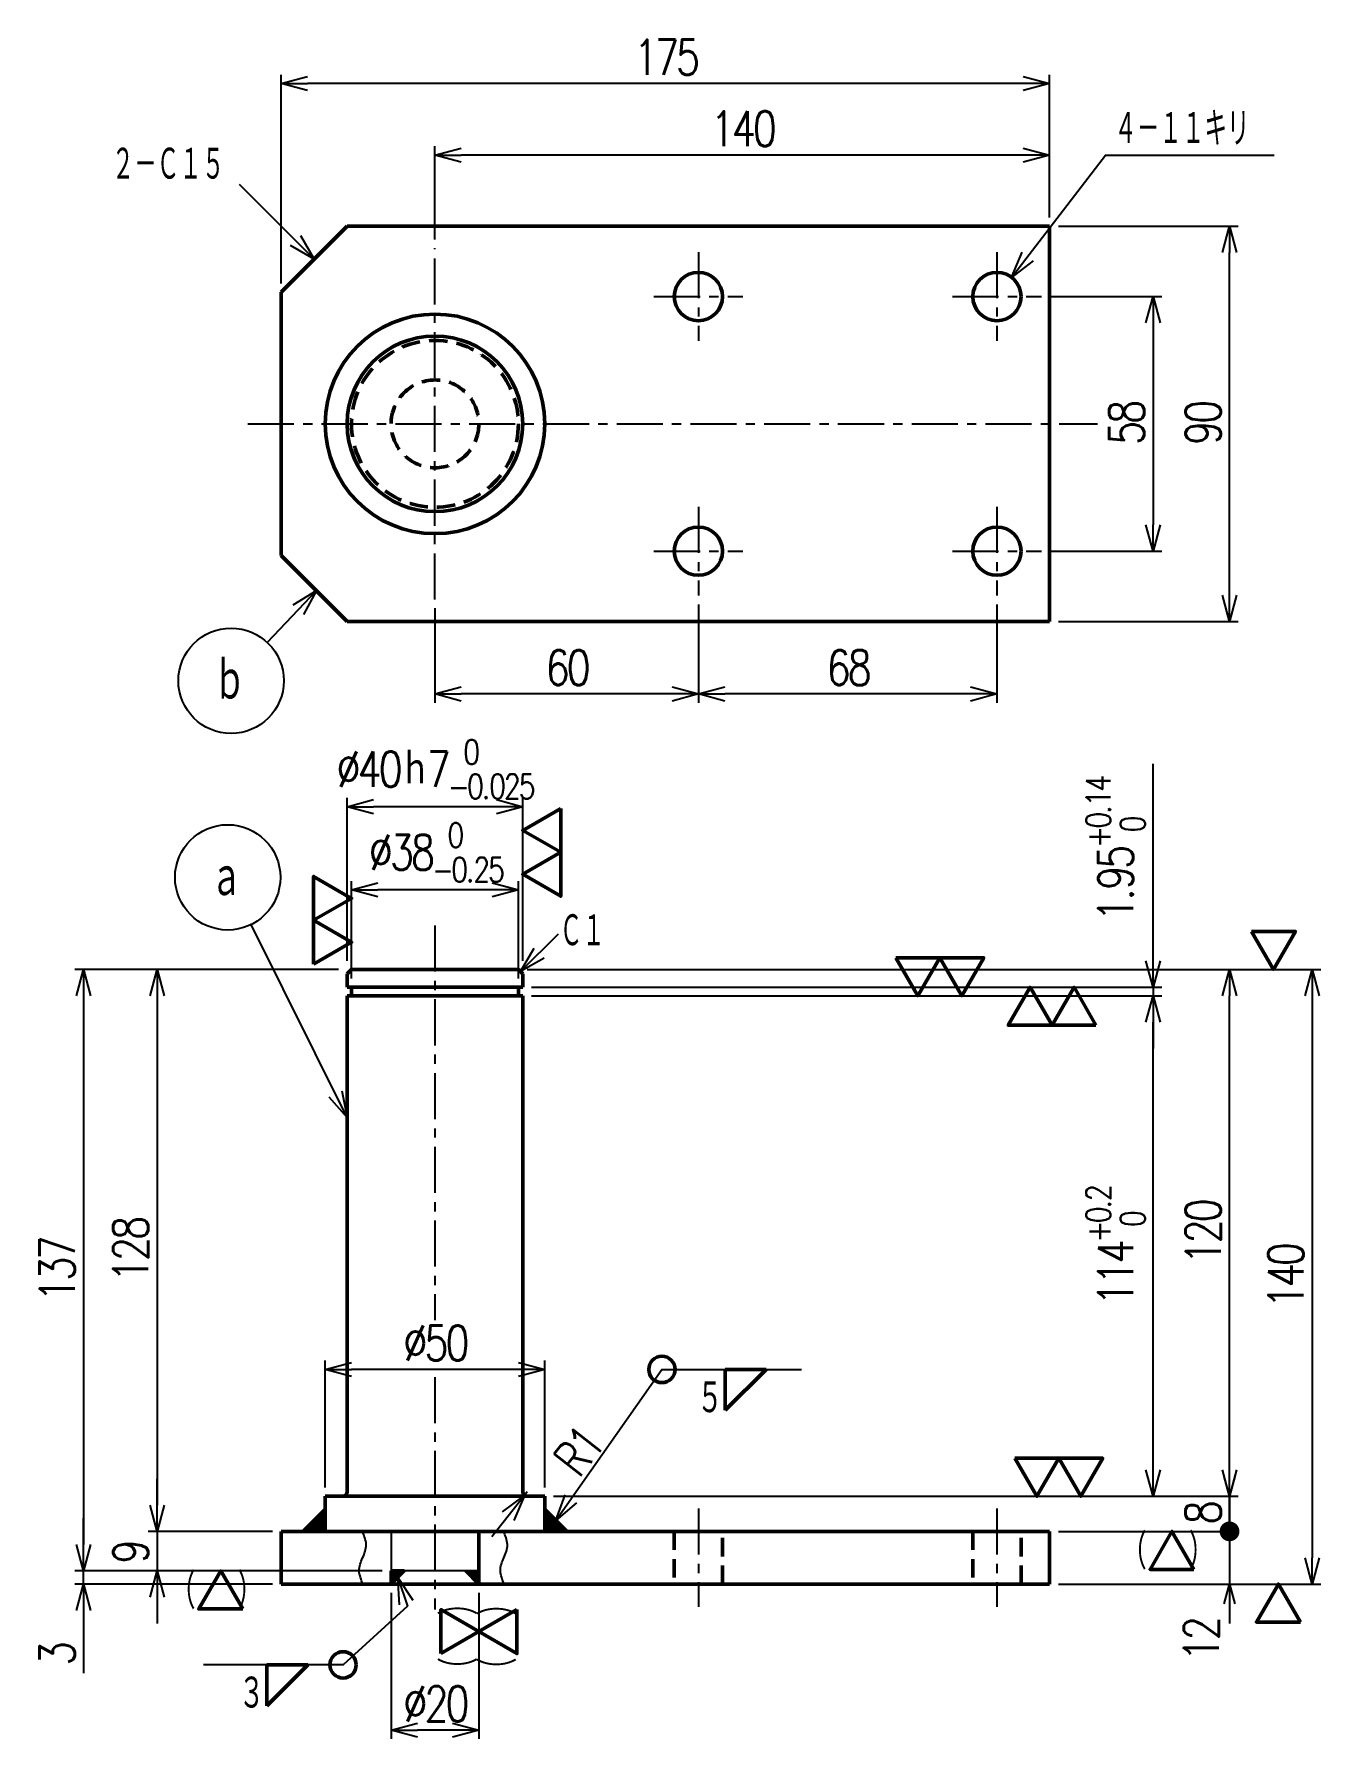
# Model space of a CAD drawing. Header units: millimetres. Extents: x -56 to 237, y -35 to 353.
import ezdxf

# ---------------------------------------------------------------- set-up
doc = ezdxf.new("R2010")
doc.units = ezdxf.units.MM
doc.header["$LTSCALE"] = 0.330709
doc.linetypes.add('CENTER', pattern=[50.8, 31.75, -6.35, 6.35, -6.35])
doc.linetypes.add('DASHED', pattern=[19.05, 12.7, -6.35])
doc.layers.add('NoLayerName_001', color=7, linetype='Continuous')
doc.styles.get("Standard").update_dxf_attribs({"font": 'txt', "bigfont": 'extfont2'})
doc.dimstyles.get("Standard").update_dxf_attribs({"dimtxt": 2.5, "dimasz": 2.5, "dimexe": 1.25, "dimexo": 0.625, "dimtad": 1, "dimdec": 3, "dimzin": 0, "dimdsep": 46, "dimtxsty": 'Standard', "dimcen": 2.5, "dimadec": 0, "dimazin": 0, "dimtfac": 0.75, "dimtdec": 3, "dimtmove": 0, "dimatfit": 3, "dimfxl": 1, "dimarcsym": 0})

# ---------------------------------------------------------------- blocks, each defined once
blk = doc.blocks.new('SX_FinishSymbol_2')
at = {"color": 0, "linetype": 'ByBlock', "lineweight": -2}
for points in [[(-1, 0.866), (-0.5, 0), (0, 0.866)], [(0, 0.866), (0.5, 0), (1, 0.866)]]:
    blk.add_lwpolyline(points, close=True, dxfattribs=at)
blk = doc.blocks.new('_OPEN30')
at = {"color": 0, "linetype": 'ByBlock', "lineweight": -2}
for p, q in [((-1, 0.267949), (0, 0)), ((0, 0), (-1, -0.267949)), ((0, 0), (-1, 0))]:
    blk.add_line(p, q, dxfattribs=at)
blk = doc.blocks.new('*D25')
at = {"layer": 'Defpoints', "color": 0}
for p in [(55, 140), (175, 0), (234.79, 0)]:
    blk.add_point(p, dxfattribs=at)
at = {"layer": 'NoLayerName_001', "color": 0, "linetype": 'Continuous', "lineweight": 25}
for p, q in [((57, 140), (236.79, 140)), ((234.79, 134), (234.79, 6)), ((177, 0), (236.79, 0))]:
    blk.add_line(p, q, dxfattribs=at)
at = {"layer": 'NoLayerName_001', "color": 0, "lineweight": 25, "xscale": 6, "yscale": 6, "zscale": 6}
for p, rotation in [((234.79, 140), 90), ((234.79, 0), 270)]:
    blk.add_blockref('_OPEN30', p, dxfattribs=dict(at, rotation=rotation))
at = {"layer": 'NoLayerName_001', "color": 2, "lineweight": 50, "insert": (228.79, 70), "char_height": 8, "attachment_point": 5, "rotation": 90}
blk.add_mtext('\\W0.8000;\\T0.8750;140', dxfattribs=at)
blk = doc.blocks.new('_DOT')
at = {"color": 0, "linetype": 'ByBlock', "lineweight": -2}
blk.add_line((-0.5, 0), (-1, 0), dxfattribs=at)
at = {"color": 0, "linetype": 'ByBlock', "lineweight": -2, "const_width": 0.5}
blk.add_lwpolyline([(-0.25, 0, 1), (0.25, 0, 1)], format="xyb", close=True, dxfattribs=at)
blk = doc.blocks.new('*D27')
at = {"layer": 'Defpoints', "color": 0}
for p in [(60, 20), (175, 12), (215.98, 12)]:
    blk.add_point(p, dxfattribs=at)
at = {"layer": 'NoLayerName_001', "color": 0, "linetype": 'Continuous', "lineweight": 25}
for p, q in [((215.98, 24.5), (215.98, 29)), ((62, 20), (217.98, 20)), ((215.98, 20), (215.98, 12)), ((177, 12), (217.98, 12)), ((215.98, 7.5), (215.98, 3))]:
    blk.add_line(p, q, dxfattribs=at)
at = {"layer": 'NoLayerName_001', "color": 0, "lineweight": 25, "xscale": 4.5, "yscale": 4.5, "zscale": 4.5}
for name, p, rotation in [('_OPEN30', (215.98, 20), 270), ('_DOT', (215.98, 12), 90)]:
    blk.add_blockref(name, p, dxfattribs=dict(at, rotation=rotation))
at = {"layer": 'NoLayerName_001', "color": 2, "lineweight": 50, "insert": (209.98, 16), "char_height": 8, "attachment_point": 5, "rotation": 90}
blk.add_mtext('\\W0.8000;\\T0.8750;8', dxfattribs=at)
blk = doc.blocks.new('*D28')
at = {"layer": 'Defpoints', "color": 0}
for p in [(175, 12), (175, 0), (215.98, 0)]:
    blk.add_point(p, dxfattribs=at)
at = {"layer": 'NoLayerName_001', "color": 0, "linetype": 'Continuous', "lineweight": 25}
for p, q in [((215.98, 16.5), (215.98, 21)), ((177, 12), (217.98, 12)), ((215.98, 12), (215.98, 0)), ((177, 0), (217.98, 0)), ((215.98, -4.5), (215.98, -9))]:
    blk.add_line(p, q, dxfattribs=at)
at = {"layer": 'NoLayerName_001', "color": 0, "lineweight": 25, "xscale": 4.5, "yscale": 4.5, "zscale": 4.5}
for name, p, rotation in [('_DOT', (215.98, 12), 270), ('_OPEN30', (215.98, 0), 90)]:
    blk.add_blockref(name, p, dxfattribs=dict(at, rotation=rotation))
at = {"layer": 'NoLayerName_001', "color": 2, "lineweight": 50, "insert": (209.54, -12.78), "char_height": 8, "attachment_point": 5, "rotation": 90}
blk.add_mtext('\\W0.8000;\\T0.8750;12', dxfattribs=at)
blk = doc.blocks.new('SX_FinishSymbol_1')
at = {"color": 0, "linetype": 'ByBlock', "lineweight": -2}
blk.add_lwpolyline([(-0.5, 0.866), (0, 0), (0.5, 0.866)], close=True, dxfattribs=at)
blk = doc.blocks.new('*D30')
at = {"layer": 'Defpoints', "color": 0}
for p in [(10, 48.89), (10, 20), (60, 20)]:
    blk.add_point(p, dxfattribs=at)
at = {"layer": 'NoLayerName_001', "color": 0, "linetype": 'Continuous', "lineweight": 25}
for p, q in [((10, 22), (10, 50.89)), ((60, 22), (60, 50.89)), ((54, 48.89), (16, 48.89))]:
    blk.add_line(p, q, dxfattribs=at)
at = {"layer": 'NoLayerName_001', "color": 0, "lineweight": 25, "xscale": 6, "yscale": 6, "zscale": 6}
for p, rotation in [((10, 48.89), 180), ((60, 48.89), 360)]:
    blk.add_blockref('_OPEN30', p, dxfattribs=dict(at, rotation=rotation))
at = {"layer": 'NoLayerName_001', "color": 2, "lineweight": 50, "insert": (35, 54.89), "char_height": 8, "attachment_point": 5}
blk.add_mtext('\\W0.8000;\\T0.8750;%%c50', dxfattribs=at)
blk = doc.blocks.new('*D31')
at = {"layer": 'Defpoints', "color": 0}
for p in [(16, 158.13), (16, 135.95), (54, 135.95)]:
    blk.add_point(p, dxfattribs=at)
at = {"layer": 'NoLayerName_001', "color": 0, "linetype": 'Continuous', "lineweight": 25}
for p, q in [((16, 137.95), (16, 160.13)), ((54, 137.95), (54, 160.13)), ((48, 158.13), (22, 158.13))]:
    blk.add_line(p, q, dxfattribs=at)
at = {"layer": 'NoLayerName_001', "color": 0, "lineweight": 25, "xscale": 6, "yscale": 6, "zscale": 6, "rotation": 180}
blk.add_blockref('_OPEN30', (16, 158.13), dxfattribs=at)
at = {"layer": 'NoLayerName_001', "color": 0, "lineweight": 25, "xscale": 6, "yscale": 6, "zscale": 6}
blk.add_blockref('_OPEN30', (54, 158.13), dxfattribs=at)
at = {"layer": 'NoLayerName_001', "color": 2, "lineweight": 50, "insert": (35.19, 166.66), "char_height": 8, "attachment_point": 5}
blk.add_mtext('\\A1;\\W0.8000;\\T0.8750;%%c38{\\H5.600000;\\S 0^ -0.25;}', dxfattribs=at)
blk = doc.blocks.new('*D32')
at = {"layer": 'Defpoints', "color": 0}
for p in [(15, 177.08), (15, 140), (55, 140)]:
    blk.add_point(p, dxfattribs=at)
at = {"layer": 'NoLayerName_001', "color": 0, "linetype": 'Continuous', "lineweight": 25}
for p, q in [((15, 142), (15, 179.08)), ((55, 142), (55, 179.08)), ((49, 177.08), (21, 177.08))]:
    blk.add_line(p, q, dxfattribs=at)
at = {"layer": 'NoLayerName_001', "color": 0, "lineweight": 25, "xscale": 6, "yscale": 6, "zscale": 6, "rotation": 180}
blk.add_blockref('_OPEN30', (15, 177.08), dxfattribs=at)
at = {"layer": 'NoLayerName_001', "color": 0, "lineweight": 25, "xscale": 6, "yscale": 6, "zscale": 6}
blk.add_blockref('_OPEN30', (55, 177.08), dxfattribs=at)
at = {"layer": 'NoLayerName_001', "color": 2, "lineweight": 50, "insert": (35, 185.62), "char_height": 8, "attachment_point": 5}
blk.add_mtext('\\A1;\\W0.8000;\\T0.8750;%%c40ｈ7{{\\H0.70x;\\A1;\\S 0^ -0.025;}}', dxfattribs=at)
blk = doc.blocks.new('*D33')
at = {"layer": 'Defpoints', "color": 0}
for p in [(25, 0), (45, 0), (25, -33.27)]:
    blk.add_point(p, dxfattribs=at)
at = {"layer": 'NoLayerName_001', "color": 0, "linetype": 'Continuous', "lineweight": 25}
for p, q in [((25, -2), (25, -35.27)), ((45, -2), (45, -35.27)), ((39, -33.27), (31, -33.27))]:
    blk.add_line(p, q, dxfattribs=at)
at = {"layer": 'NoLayerName_001', "color": 0, "lineweight": 25, "xscale": 6, "yscale": 6, "zscale": 6, "rotation": 180}
blk.add_blockref('_OPEN30', (25, -33.27), dxfattribs=at)
at = {"layer": 'NoLayerName_001', "color": 0, "lineweight": 25, "xscale": 6, "yscale": 6, "zscale": 6}
blk.add_blockref('_OPEN30', (45, -33.27), dxfattribs=at)
at = {"layer": 'NoLayerName_001', "color": 2, "lineweight": 50, "insert": (35, -27.27), "char_height": 8, "attachment_point": 5}
blk.add_mtext('\\W0.8000;\\T0.8750;%%c20', dxfattribs=at)
blk = doc.blocks.new('*D34')
at = {"layer": 'Defpoints', "color": 0}
for p in [(15, 140), (-45.06, 3), (25, 3)]:
    blk.add_point(p, dxfattribs=at)
at = {"layer": 'NoLayerName_001', "color": 0, "linetype": 'Continuous', "lineweight": 25}
for p, q in [((13, 140), (-47.06, 140)), ((-45.06, 134), (-45.06, 9)), ((23, 3), (-47.06, 3))]:
    blk.add_line(p, q, dxfattribs=at)
at = {"layer": 'NoLayerName_001', "color": 0, "lineweight": 25, "xscale": 6, "yscale": 6, "zscale": 6}
for p, rotation in [((-45.06, 140), 90.00000000000001), ((-45.06, 3), 270)]:
    blk.add_blockref('_OPEN30', p, dxfattribs=dict(at, rotation=rotation))
at = {"layer": 'NoLayerName_001', "color": 2, "lineweight": 50, "insert": (-51.06, 71.5), "char_height": 8, "attachment_point": 5, "rotation": 90}
blk.add_mtext('\\W0.8000;\\T0.8750;137', dxfattribs=at)
blk = doc.blocks.new('*D35')
at = {"layer": 'Defpoints', "color": 0}
for p in [(15, 140), (-28.3, 12), (0, 12)]:
    blk.add_point(p, dxfattribs=at)
at = {"layer": 'NoLayerName_001', "color": 0, "linetype": 'Continuous', "lineweight": 25}
for p, q in [((13, 140), (-30.3, 140)), ((-28.3, 134), (-28.3, 18)), ((-2, 12), (-30.3, 12))]:
    blk.add_line(p, q, dxfattribs=at)
at = {"layer": 'NoLayerName_001', "color": 0, "lineweight": 25, "xscale": 6, "yscale": 6, "zscale": 6}
for p, rotation in [((-28.3, 140), 90.00000000000001), ((-28.3, 12), 270)]:
    blk.add_blockref('_OPEN30', p, dxfattribs=dict(at, rotation=rotation))
at = {"layer": 'NoLayerName_001', "color": 2, "lineweight": 50, "insert": (-34.3, 76), "char_height": 8, "attachment_point": 5, "rotation": 90}
blk.add_mtext('\\W0.8000;\\T0.8750;128', dxfattribs=at)
blk = doc.blocks.new('DIM_0006')
at = {"color": 3, "linetype": 'Continuous', "lineweight": 25}
blk.add_line((0, 0), (8.63, 8.63), dxfattribs=at)
blk.add_lwpolyline([(5.38, 3.11), (0, 0), (3.11, 5.38)], dxfattribs=at)
at = {"color": 2, "linetype": 'Continuous', "lineweight": 50, "width": 0.583333}
blk.add_text('Ｃ１', height=8, dxfattribs=at).set_placement((8.93, 5.26))
blk = doc.blocks.new('*D38')
at = {"layer": 'Defpoints', "color": 0}
for p in [(55.38, 20.21), (56, 21)]:
    blk.add_point(p, dxfattribs=at)
at = {"layer": 'NoLayerName_001', "color": 0, "linetype": 'Continuous', "lineweight": 25}
for p, q in [((56, 21), (55.38, 20.21)), ((51.68, 15.49), (47.98, 10.77))]:
    blk.add_line(p, q, dxfattribs=at)
at = {"layer": 'NoLayerName_001', "color": 0, "lineweight": 25, "xscale": 6, "yscale": 6, "zscale": 6, "rotation": 51.91609012017481}
blk.add_blockref('_OPEN30', (55.38, 20.21), dxfattribs=at)
at = {"layer": 'NoLayerName_001', "color": 2, "lineweight": 50, "insert": (67.68, 30.19), "char_height": 8, "attachment_point": 5, "rotation": 51.9161}
blk.add_mtext('\\W0.8000;\\T0.8750;R1', dxfattribs=at)
blk = doc.blocks.new('_NONE')
blk = doc.blocks.new('*D39')
at = {"layer": 'Defpoints', "color": 0}
for p in [(0, 12), (-28.3, 3), (25, 3)]:
    blk.add_point(p, dxfattribs=at)
at = {"layer": 'NoLayerName_001', "color": 0, "linetype": 'Continuous', "lineweight": 25}
for p, q in [((-28.3, 18), (-28.3, 24)), ((-2, 12), (-30.3, 12)), ((-28.3, 12), (-28.3, 3)), ((23, 3), (-30.3, 3)), ((-28.3, -3), (-28.3, -9))]:
    blk.add_line(p, q, dxfattribs=at)
at = {"layer": 'NoLayerName_001', "color": 0, "lineweight": 25, "xscale": 6, "yscale": 6, "zscale": 6}
for p, rotation in [((-28.3, 12), 270), ((-28.3, 3), 90)]:
    blk.add_blockref('_OPEN30', p, dxfattribs=dict(at, rotation=rotation))
at = {"layer": 'NoLayerName_001', "color": 2, "lineweight": 50, "insert": (-34.3, 7.07), "char_height": 8, "attachment_point": 5, "rotation": 90}
blk.add_mtext('\\W0.8000;\\T0.8750;9', dxfattribs=at)
blk = doc.blocks.new('*D40')
at = {"layer": 'Defpoints', "color": 0}
for p in [(-45.06, 3), (0, 0), (25, 3)]:
    blk.add_point(p, dxfattribs=at)
at = {"layer": 'NoLayerName_001', "color": 0, "linetype": 'Continuous', "lineweight": 25}
for p, q in [((-45.06, 9), (-45.06, 15)), ((23, 3), (-47.06, 3)), ((-2, 0), (-47.06, 0)), ((-45.06, 0), (-45.06, 3)), ((-45.06, 0), (-45.06, -20.27)), ((-45.06, -6), (-45.06, -12))]:
    blk.add_line(p, q, dxfattribs=at)
at = {"layer": 'NoLayerName_001', "color": 0, "lineweight": 25, "xscale": 6, "yscale": 6, "zscale": 6}
for p, rotation in [((-45.06, 3), 270), ((-45.06, 0), 90)]:
    blk.add_blockref('_OPEN30', p, dxfattribs=dict(at, rotation=rotation))
at = {"layer": 'NoLayerName_001', "color": 2, "lineweight": 50, "insert": (-51.06, -16.13), "char_height": 8, "attachment_point": 5, "rotation": 90}
blk.add_mtext('\\W0.8000;\\T0.8750;3', dxfattribs=at)
blk = doc.blocks.new('*D41')
at = {"layer": 'Defpoints', "color": 0}
for p in [(55, 134), (198.55, 134), (60, 20)]:
    blk.add_point(p, dxfattribs=at)
at = {"layer": 'NoLayerName_001', "color": 0, "linetype": 'Continuous', "lineweight": 25}
for p, q in [((57, 134), (200.55, 134)), ((198.55, 26), (198.55, 128)), ((62, 20), (200.55, 20))]:
    blk.add_line(p, q, dxfattribs=at)
at = {"layer": 'NoLayerName_001', "color": 0, "lineweight": 25, "xscale": 6, "yscale": 6, "zscale": 6}
for p, rotation in [((198.55, 134), 90), ((198.55, 20), 270)]:
    blk.add_blockref('_OPEN30', p, dxfattribs=dict(at, rotation=rotation))
at = {"layer": 'NoLayerName_001', "color": 2, "lineweight": 50, "insert": (190.02, 77), "char_height": 8, "attachment_point": 5, "rotation": 90}
blk.add_mtext('\\A1;\\W0.8000;\\T0.8750;114{\\H5.600000;\\S+0.2^  0;}', dxfattribs=at)
blk = doc.blocks.new('*D42')
at = {"layer": 'Defpoints', "color": 0}
for p in [(54, 140), (215.98, 140), (60, 20)]:
    blk.add_point(p, dxfattribs=at)
at = {"layer": 'NoLayerName_001', "color": 0, "linetype": 'Continuous', "lineweight": 25}
for p, q in [((56, 140), (217.98, 140)), ((215.98, 26), (215.98, 134)), ((62, 20), (217.98, 20))]:
    blk.add_line(p, q, dxfattribs=at)
at = {"layer": 'NoLayerName_001', "color": 0, "lineweight": 25, "xscale": 6, "yscale": 6, "zscale": 6}
for p, rotation in [((215.98, 140), 90), ((215.98, 20), 270)]:
    blk.add_blockref('_OPEN30', p, dxfattribs=dict(at, rotation=rotation))
at = {"layer": 'NoLayerName_001', "color": 2, "lineweight": 50, "insert": (209.98, 80), "char_height": 8, "attachment_point": 5, "rotation": 90}
blk.add_mtext('\\W0.8000;\\T0.8750;120', dxfattribs=at)
blk = doc.blocks.new('*D43')
at = {"layer": 'Defpoints', "color": 0}
for p in [(55, 135.95), (55, 134), (198.55, 134)]:
    blk.add_point(p, dxfattribs=at)
at = {"layer": 'NoLayerName_001', "color": 0, "linetype": 'Continuous', "lineweight": 25}
for p, q in [((198.55, 135.95), (198.55, 186.81)), ((198.55, 141.95), (198.55, 147.95)), ((57, 135.95), (200.55, 135.95)), ((198.55, 135.95), (198.55, 134)), ((57, 134), (200.55, 134)), ((198.55, 128), (198.55, 122))]:
    blk.add_line(p, q, dxfattribs=at)
at = {"layer": 'NoLayerName_001', "color": 0, "lineweight": 25, "xscale": 6, "yscale": 6, "zscale": 6}
for p, rotation in [((198.55, 135.95), 270), ((198.55, 134), 90)]:
    blk.add_blockref('_OPEN30', p, dxfattribs=dict(at, rotation=rotation))
at = {"layer": 'NoLayerName_001', "color": 2, "lineweight": 50, "insert": (190.02, 167.38), "char_height": 8, "attachment_point": 5, "rotation": 90}
blk.add_mtext('\\A1;\\W0.8000;\\T0.8750;1.95{\\H5.600000;\\S+0.14^  0;}', dxfattribs=at)
blk = doc.blocks.new('JZB_0006')
at = {"layer": 'NoLayerName_001', "color": 7, "linetype": 'Continuous', "lineweight": 50}
for p, q in [((5, 139), (6, 140)), ((44, 140), (6, 140)), ((45, 139), (44, 140)), ((5, 139), (5, 135.95)), ((45, 135.95), (5, 135.95)), ((6, 135.95), (6, 134)), ((44, 134), (44, 135.95)), ((45, 139), (45, 135.95)), ((45, 134), (5, 134)), ((5, 134), (5, 21)), ((45, 21), (45, 134)), ((50, 20), (0, 20)), ((0, 20), (0, 12)), ((50, 12), (50, 20)), ((35, 0), (35, 12))]:
    blk.add_line(p, q, dxfattribs=at)
at = {"layer": 'NoLayerName_001', "color": 7, "linetype": 'Continuous', "lineweight": 25}
for p, q in [((15, 12), (15, 0)), ((35, 3), (15, 3))]:
    blk.add_line(p, q, dxfattribs=at)
at = {"layer": 'NoLayerName_001', "color": 7, "linetype": 'Continuous', "lineweight": 50}
for centre, start, end in [((4, 21), 270, 0), ((46, 21), 180, 270)]:
    blk.add_arc(centre, 1, start, end, dxfattribs=at)
blk = doc.blocks.new('JZB_0007')
at = {"layer": 'NoLayerName_001', "color": 7, "linetype": 'Continuous', "lineweight": 50}
for p, q in [((0, 0), (0, 12)), ((0, 12), (175, 12)), ((175, 0), (175, 12)), ((0, 0), (175, 0))]:
    blk.add_line(p, q, dxfattribs=at)
at = {"layer": 'NoLayerName_001', "color": 3, "linetype": 'Continuous', "lineweight": 25, "start_tangent": (-0.258819, 0.965926), "end_tangent": (-0.258819, 0.965926)}
blk.add_spline([(18.53, 0), (17.73, 3), (18.53, 6), (19.34, 9), (18.53, 12)], degree=3, dxfattribs=at)
blk = doc.blocks.new('JZB_0008')
at = {"layer": 'NoLayerName_001', "color": 4, "linetype": 'CENTER', "lineweight": 25}
blk.add_line((5.5, 22.4), (5.5, 0), dxfattribs=at)
at = {"layer": 'NoLayerName_001', "color": 3, "linetype": 'DASHED', "lineweight": 50}
for p, q in [((0, 17.2), (0, 5.2)), ((11, 5.2), (11, 17.2))]:
    blk.add_line(p, q, dxfattribs=at)
blk = doc.blocks.new('JZB_0009')
at = {"layer": 'NoLayerName_001', "color": 4, "linetype": 'CENTER', "lineweight": 25}
blk.add_line((5.5, 22.4), (5.5, 0), dxfattribs=at)
at = {"layer": 'NoLayerName_001', "color": 3, "linetype": 'DASHED', "lineweight": 50}
for p, q in [((0, 17.2), (0, 5.2)), ((11, 5.2), (11, 17.2))]:
    blk.add_line(p, q, dxfattribs=at)
blk = doc.blocks.new('DIM_0002')
at = {"color": 2, "linetype": 'Continuous', "lineweight": 50}
for p, q in [((14.4, 10.5), (14.4, 1.2)), ((23.77, 10.5), (14.4, 10.5)), ((14.4, 1.2), (23.77, 10.5))]:
    blk.add_line(p, q, dxfattribs=at)
at = {"color": 3, "linetype": 'Continuous', "lineweight": 25}
for points in [[(44.2, 30.4), (46.45, 23.87), (31.77, 10.5), (0, 10.5)], [(44.63, 24.2), (44.2, 30.4), (47.67, 25.25)]]:
    blk.add_lwpolyline(points, dxfattribs=at)
at = {"color": 2, "linetype": 'Continuous', "lineweight": 50}
blk.add_circle((31.77, 10.5), 3, dxfattribs=at)
at = {"color": 2, "linetype": 'Continuous', "lineweight": 50, "width": 0.666667}
blk.add_text('３', height=8, dxfattribs=at).set_placement((8, 0))
blk = doc.blocks.new('DIM_0003')
at = {"color": 2, "linetype": 'Continuous', "lineweight": 50}
for p, q in [((38.59, 34.39), (38.59, 25.09)), ((47.96, 34.39), (38.59, 34.39)), ((38.59, 25.09), (47.96, 34.39))]:
    blk.add_line(p, q, dxfattribs=at)
at = {"color": 3, "linetype": 'Continuous', "lineweight": 25}
for points in [[(0, 0), (24.19, 34.39), (55.96, 34.39)], [(4.77, 3.98), (0, 0), (2.14, 5.83)]]:
    blk.add_lwpolyline(points, dxfattribs=at)
at = {"color": 2, "linetype": 'Continuous', "lineweight": 50}
blk.add_circle((24.19, 34.39), 3, dxfattribs=at)
at = {"color": 2, "linetype": 'Continuous', "lineweight": 50, "width": 0.666667}
blk.add_text('５', height=8, dxfattribs=at).set_placement((32.19, 23.89))
blk = doc.blocks.new('DIM_0004')
at = {"color": 3, "linetype": 'Continuous', "lineweight": 25}
for points in [[(39.21, 0), (17.34, 43.99)], [(37.98, 6.09), (39.21, 0), (35.1, 4.66)]]:
    blk.add_lwpolyline(points, dxfattribs=at)
blk.add_circle((12, 54.73), 12, dxfattribs=at)
at = {"color": 2, "linetype": 'Continuous', "lineweight": 50, "width": 0.666667}
blk.add_text('ａ', height=10, dxfattribs=at).set_placement((8, 49.73))
blk = doc.blocks.new('*D44')
at = {"layer": 'Defpoints', "color": 0}
for p in [(173.12, 293.28), (173.12, 235.28), (198.55, 235.28)]:
    blk.add_point(p, dxfattribs=at)
at = {"layer": 'NoLayerName_001', "color": 0, "linetype": 'Continuous', "lineweight": 25}
for p, q in [((175.12, 293.28), (200.55, 293.28)), ((198.55, 287.28), (198.55, 241.28)), ((175.12, 235.28), (200.55, 235.28))]:
    blk.add_line(p, q, dxfattribs=at)
at = {"layer": 'NoLayerName_001', "color": 0, "lineweight": 25, "xscale": 6, "yscale": 6, "zscale": 6}
for p, rotation in [((198.55, 293.28), 90), ((198.55, 235.28), 270)]:
    blk.add_blockref('_OPEN30', p, dxfattribs=dict(at, rotation=rotation))
at = {"layer": 'NoLayerName_001', "color": 2, "lineweight": 50, "insert": (192.55, 264.28), "char_height": 8, "attachment_point": 5, "rotation": 90}
blk.add_mtext('\\W0.8000;\\T0.8750;58', dxfattribs=at)
blk = doc.blocks.new('*D45')
at = {"layer": 'Defpoints', "color": 0}
for p in [(175, 309.28), (215.98, 309.28), (175, 219.28)]:
    blk.add_point(p, dxfattribs=at)
at = {"layer": 'NoLayerName_001', "color": 0, "linetype": 'Continuous', "lineweight": 25}
for p, q in [((177, 309.28), (217.98, 309.28)), ((215.98, 225.28), (215.98, 303.28)), ((177, 219.28), (217.98, 219.28))]:
    blk.add_line(p, q, dxfattribs=at)
at = {"layer": 'NoLayerName_001', "color": 0, "lineweight": 25, "xscale": 6, "yscale": 6, "zscale": 6}
for p, rotation in [((215.98, 309.28), 90), ((215.98, 219.28), 270)]:
    blk.add_blockref('_OPEN30', p, dxfattribs=dict(at, rotation=rotation))
at = {"layer": 'NoLayerName_001', "color": 2, "lineweight": 50, "insert": (209.98, 264.28), "char_height": 8, "attachment_point": 5, "rotation": 90}
blk.add_mtext('\\W0.8000;\\T0.8750;90', dxfattribs=at)
blk = doc.blocks.new('*D46')
at = {"layer": 'Defpoints', "color": 0}
for p in [(0, 341.81), (175, 309.28), (0, 294.28)]:
    blk.add_point(p, dxfattribs=at)
at = {"layer": 'NoLayerName_001', "color": 0, "linetype": 'Continuous', "lineweight": 25}
for p, q in [((0, 296.28), (0, 343.81)), ((169, 341.81), (6, 341.81)), ((175, 311.28), (175, 343.81))]:
    blk.add_line(p, q, dxfattribs=at)
at = {"layer": 'NoLayerName_001', "color": 0, "lineweight": 25, "xscale": 6, "yscale": 6, "zscale": 6, "rotation": 180}
blk.add_blockref('_OPEN30', (0, 341.81), dxfattribs=at)
at = {"layer": 'NoLayerName_001', "color": 0, "lineweight": 25, "xscale": 6, "yscale": 6, "zscale": 6}
blk.add_blockref('_OPEN30', (175, 341.81), dxfattribs=at)
at = {"layer": 'NoLayerName_001', "color": 2, "lineweight": 50, "insert": (87.5, 347.81), "char_height": 8, "attachment_point": 5}
blk.add_mtext('\\W0.8000;\\T0.8750;175', dxfattribs=at)
blk = doc.blocks.new('*D47')
at = {"layer": 'Defpoints', "color": 0}
for p in [(35, 325.5), (175, 309.28), (35, 304.28)]:
    blk.add_point(p, dxfattribs=at)
at = {"layer": 'NoLayerName_001', "color": 0, "linetype": 'Continuous', "lineweight": 25}
for p, q in [((35, 306.28), (35, 327.5)), ((175, 311.28), (175, 327.5)), ((169, 325.5), (41, 325.5))]:
    blk.add_line(p, q, dxfattribs=at)
at = {"layer": 'NoLayerName_001', "color": 0, "lineweight": 25, "xscale": 6, "yscale": 6, "zscale": 6, "rotation": 180}
blk.add_blockref('_OPEN30', (35, 325.5), dxfattribs=at)
at = {"layer": 'NoLayerName_001', "color": 0, "lineweight": 25, "xscale": 6, "yscale": 6, "zscale": 6}
blk.add_blockref('_OPEN30', (175, 325.5), dxfattribs=at)
at = {"layer": 'NoLayerName_001', "color": 2, "lineweight": 50, "insert": (105, 331.5), "char_height": 8, "attachment_point": 5}
blk.add_mtext('\\W0.8000;\\T0.8750;140', dxfattribs=at)
blk = doc.blocks.new('*D48')
at = {"layer": 'Defpoints', "color": 0}
for p in [(35, 224.28), (95, 225.16), (35, 202.75)]:
    blk.add_point(p, dxfattribs=at)
at = {"layer": 'NoLayerName_001', "color": 0, "linetype": 'Continuous', "lineweight": 25}
for p, q in [((35, 222.28), (35, 200.75)), ((95, 223.16), (95, 200.75)), ((89, 202.75), (41, 202.75))]:
    blk.add_line(p, q, dxfattribs=at)
at = {"layer": 'NoLayerName_001', "color": 0, "lineweight": 25, "xscale": 6, "yscale": 6, "zscale": 6, "rotation": 180}
blk.add_blockref('_OPEN30', (35, 202.75), dxfattribs=at)
at = {"layer": 'NoLayerName_001', "color": 0, "lineweight": 25, "xscale": 6, "yscale": 6, "zscale": 6}
blk.add_blockref('_OPEN30', (95, 202.75), dxfattribs=at)
at = {"layer": 'NoLayerName_001', "color": 2, "lineweight": 50, "insert": (65, 208.75), "char_height": 8, "attachment_point": 5}
blk.add_mtext('\\W0.8000;\\T0.8750;60', dxfattribs=at)
blk = doc.blocks.new('*D49')
at = {"layer": 'Defpoints', "color": 0}
for p in [(95, 225.16), (163, 225.16), (95, 202.75)]:
    blk.add_point(p, dxfattribs=at)
at = {"layer": 'NoLayerName_001', "color": 0, "linetype": 'Continuous', "lineweight": 25}
for p, q in [((95, 223.16), (95, 200.75)), ((163, 223.16), (163, 200.75)), ((157, 202.75), (101, 202.75))]:
    blk.add_line(p, q, dxfattribs=at)
at = {"layer": 'NoLayerName_001', "color": 0, "lineweight": 25, "xscale": 6, "yscale": 6, "zscale": 6, "rotation": 180}
blk.add_blockref('_OPEN30', (95, 202.75), dxfattribs=at)
at = {"layer": 'NoLayerName_001', "color": 0, "lineweight": 25, "xscale": 6, "yscale": 6, "zscale": 6}
blk.add_blockref('_OPEN30', (163, 202.75), dxfattribs=at)
at = {"layer": 'NoLayerName_001', "color": 2, "lineweight": 50, "insert": (129, 208.75), "char_height": 8, "attachment_point": 5}
blk.add_mtext('\\W0.8000;\\T0.8750;68', dxfattribs=at)
blk = doc.blocks.new('DIM_0007')
at = {"color": 3, "linetype": 'Continuous', "lineweight": 25}
for points in [[(0, 0), (21.39, 27.86), (59.79, 27.86)], [(4.93, 3.78), (0, 0), (2.38, 5.74)]]:
    blk.add_lwpolyline(points, dxfattribs=at)
at = {"color": 2, "linetype": 'Continuous', "lineweight": 50, "width": 0.583333}
blk.add_text('４－１１キリ', height=8, dxfattribs=at).set_placement((23.39, 29.86))
blk = doc.blocks.new('DIM_0008')
at = {"color": 3, "linetype": 'Continuous', "lineweight": 25}
blk.add_line((46.12, 0), (29.07, 17.06), dxfattribs=at)
blk.add_lwpolyline([(43.02, 5.38), (46.12, 0), (40.74, 3.11)], dxfattribs=at)
at = {"color": 2, "linetype": 'Continuous', "lineweight": 50, "width": 0.583333}
blk.add_text('２－Ｃ１５', height=8, dxfattribs=at).set_placement((0, 17.59))
blk = doc.blocks.new('JZB_0010')
at = {"layer": 'NoLayerName_001', "color": 7, "linetype": 'Continuous', "lineweight": 50}
for radius in [25, 20]:
    blk.add_circle((25, 25), radius, dxfattribs=at)
at = {"layer": 'NoLayerName_001', "color": 3, "linetype": 'DASHED', "lineweight": 50}
blk.add_circle((25, 25), 19, dxfattribs=at)
blk = doc.blocks.new('JZB_0011')
at = {"layer": 'NoLayerName_001', "color": 7, "linetype": 'Continuous', "lineweight": 50}
for p, q in [((15, 90), (0, 75)), ((15, 90), (175, 90)), ((175, 90), (175, 0)), ((0, 15), (0, 75)), ((0, 15), (15, 0)), ((175, 0), (15, 0))]:
    blk.add_line(p, q, dxfattribs=at)
at = {"layer": 'NoLayerName_001', "color": 3, "linetype": 'DASHED', "lineweight": 50}
blk.add_circle((35, 45), 10, dxfattribs=at)
blk = doc.blocks.new('JZB_0012')
at = {"layer": 'NoLayerName_001', "color": 4, "linetype": 'CENTER', "lineweight": 25}
for p, q in [((10.125, 20.25), (10.125, 0)), ((0, 10.125), (20.25, 10.125))]:
    blk.add_line(p, q, dxfattribs=at)
at = {"layer": 'NoLayerName_001', "color": 7, "linetype": 'Continuous', "lineweight": 50}
blk.add_circle((10.125, 10.125), 5.5, dxfattribs=at)
blk = doc.blocks.new('JZB_0013')
at = {"layer": 'NoLayerName_001', "color": 4, "linetype": 'CENTER', "lineweight": 25}
for p, q in [((10.125, 20.25), (10.125, 0)), ((0, 10.125), (20.25, 10.125))]:
    blk.add_line(p, q, dxfattribs=at)
at = {"layer": 'NoLayerName_001', "color": 7, "linetype": 'Continuous', "lineweight": 50}
blk.add_circle((10.125, 10.125), 5.5, dxfattribs=at)
blk = doc.blocks.new('JZB_0014')
at = {"layer": 'NoLayerName_001', "color": 4, "linetype": 'CENTER', "lineweight": 25}
for p, q in [((10.125, 20.25), (10.125, 0)), ((0, 10.125), (20.25, 10.125))]:
    blk.add_line(p, q, dxfattribs=at)
at = {"layer": 'NoLayerName_001', "color": 7, "linetype": 'Continuous', "lineweight": 50}
blk.add_circle((10.125, 10.125), 5.5, dxfattribs=at)
blk = doc.blocks.new('JZB_0015')
at = {"layer": 'NoLayerName_001', "color": 4, "linetype": 'CENTER', "lineweight": 25}
for p, q in [((10.125, 20.25), (10.125, 0)), ((0, 10.125), (20.25, 10.125))]:
    blk.add_line(p, q, dxfattribs=at)
at = {"layer": 'NoLayerName_001', "color": 7, "linetype": 'Continuous', "lineweight": 50}
blk.add_circle((10.125, 10.125), 5.5, dxfattribs=at)
blk = doc.blocks.new('DIM_0005')
at = {"color": 3, "linetype": 'Continuous', "lineweight": 25}
for points in [[(31.43, 32.53), (20.25, 20.72)], [(26.14, 29.28), (31.43, 32.53), (28.47, 27.07)]]:
    blk.add_lwpolyline(points, dxfattribs=at)
blk.add_circle((12, 12), 12, dxfattribs=at)
at = {"color": 2, "linetype": 'Continuous', "lineweight": 50, "width": 0.666667}
blk.add_text('ｂ', height=10, dxfattribs=at).set_placement((8, 7))

msp = doc.modelspace()

# ---------------------------------------------------------------- hatches: boundary and pattern name
at = {"layer": 'NoLayerName_001', "linetype": 'Continuous', "lineweight": 25}
h = msp.add_hatch(dxfattribs=at)
h.set_pattern_fill('ANSI31', color=3, scale=0.63, angle=90)
h.paths.add_polyline_path([(10, 17), (5, 12), (10, 12)])
h = msp.add_hatch(dxfattribs=at)
h.set_pattern_fill('ANSI31', color=6, scale=0.063, angle=90)
h.paths.add_polyline_path([(10, 17), (5, 12), (10, 12)])
h = msp.add_hatch(dxfattribs=at)
h.set_pattern_fill('ANSI31', color=3, scale=0.63)
h.paths.add_polyline_path([(60, 17), (65, 12), (60, 12)])
h = msp.add_hatch(dxfattribs=at)
h.set_pattern_fill('ANSI31', color=6, scale=0.063)
h.paths.add_polyline_path([(60, 17), (65, 12), (60, 12)])
h = msp.add_hatch(dxfattribs=at)
h.set_pattern_fill('ANSI31', color=6, scale=0.063)
h.paths.add_polyline_path([(28, 3), (25, 0), (25, 3)])
h = msp.add_hatch(dxfattribs=at)
h.set_pattern_fill('ANSI31', color=6, scale=0.063, angle=90)
h.paths.add_polyline_path([(42, 3), (45, 0), (45, 3)])

# ---------------------------------------------------------------- linework, layer by layer
at = {"layer": 'NoLayerName_001', "color": 4, "linetype": 'CENTER', "lineweight": 25}
for p, q in [((35, 224.2818), (35, 304.2818)), ((-7.6132, 264.2818), (185.8678, 264.2818)), ((35, 150), (35, 60.0776)), ((35, 47.1352), (35, -5.8092))]:
    msp.add_line(p, q, dxfattribs=at)
at = {"layer": 'NoLayerName_001', "color": 6, "linetype": 'Continuous', "lineweight": 50}
for p, q in [((5, 12), (10, 17)), ((65, 12), (60, 17)), ((28, 3), (25, 0)), ((42, 3), (45, 0))]:
    msp.add_line(p, q, dxfattribs=at)
at = {"layer": 'NoLayerName_001', "color": 7, "linetype": 'Continuous', "lineweight": 50}
for p, q in [((60, 12), (60, 17)), ((60, 12), (65, 12)), ((25, 3), (25, 0)), ((25, 3), (28, 3))]:
    msp.add_line(p, q, dxfattribs=at)
at = {"layer": 'NoLayerName_001', "color": 3, "linetype": 'Continuous', "lineweight": 25, "start_tangent": (-0.25881905, 0.96592583), "end_tangent": (-0.25881905, 0.96592583)}
msp.add_spline([(50.704, 0), (49.9002, 3), (50.704, 6), (51.5079, 9), (50.704, 12)], degree=3, dxfattribs=at)

# ---------------------------------------------------------------- block references
at = {"layer": 'NoLayerName_001', "color": 3, "linetype": 'Continuous', "lineweight": 25}
for name, p in [('DIM_0007', (166.3495, 297.6442)), ('DIM_0008', (-38.6243, 301.7818)), ('DIM_0005', (-23.4419, 193.76)), ('DIM_0004', (-24.2069, 106.2505)), ('DIM_0006', (54.5, 139.5)), ('DIM_0003', (62.5, 14.5)), ('DIM_0002', (-17.6969, -28.9))]:
    msp.add_blockref(name, p, dxfattribs=at)
at = {"layer": 'NoLayerName_001'}
for name, p in [('JZB_0011', (0, 219.2818)), ('JZB_0015', (84.875, 283.1568)), ('JZB_0014', (152.875, 283.1568)), ('JZB_0010', (10, 239.2818)), ('JZB_0012', (84.875, 225.1568)), ('JZB_0013', (152.875, 225.1568)), ('JZB_0006', (10, 0)), ('JZB_0008', (89.5, -5.2)), ('JZB_0009', (157.5, -5.2)), ('JZB_0007', (0, 0))]:
    msp.add_blockref(name, p, dxfattribs=at)
at = {"layer": 'NoLayerName_001', "color": 1, "lineweight": 50}
for name, p, xscale, yscale, zscale, rotation in [('SX_FinishSymbol_2', (55, 166.6897), 9.999999999999996, 9.999999999999996, 9.999999999999996, 269.9999999999999), ('SX_FinishSymbol_2', (16, 151.1923), 10, 10, 10, 89.99999999999999), ('SX_FinishSymbol_2', (175.5618, 135.95), 9.999999999999996, 9.999999999999996, 9.999999999999996, 180), ('SX_FinishSymbol_1', (202.869, 12), 9.999999999999996, 9.999999999999996, 9.999999999999996, 180), ('SX_FinishSymbol_1', (-13.7881, 3), 9.999999999999996, 9.999999999999996, 9.999999999999996, 180), ('SX_FinishSymbol_1', (227.1102, 0), 9.999999999999996, 9.999999999999996, 9.999999999999996, 180), ('SX_FinishSymbol_1', (45, -10.8239), 10, 10, 10, 89.99999999999999), ('SX_FinishSymbol_1', (45, -10.8239), 9.999999999999996, 9.999999999999996, 9.999999999999996, 269.9999999999999)]:
    msp.add_blockref(name, p, dxfattribs=dict(at, xscale=xscale, yscale=yscale, zscale=zscale, rotation=rotation))
at = {"layer": 'NoLayerName_001', "color": 1, "lineweight": 50, "xscale": 10, "yscale": 10, "zscale": 10}
for name, p in [('SX_FinishSymbol_1', (225.9817, 140)), ('SX_FinishSymbol_2', (149.9817, 134)), ('SX_FinishSymbol_2', (177.1046, 20))]:
    msp.add_blockref(name, p, dxfattribs=at)

# ---------------------------------------------------------------- texts
at = {"layer": 'NoLayerName_001', "color": 2, "lineweight": 50, "char_height": 8, "attachment_point": 4}
for insert in [(191.269, 7.3397), (-25.3881, -1.6603)]:
    msp.add_mtext('\\A1;\\W0.6667;\\T0.8750;（\u3000\u3000）', dxfattribs=dict(at, insert=insert))
at = {"layer": 'NoLayerName_001', "color": 2, "lineweight": 50, "char_height": 8, "attachment_point": 4, "rotation": 90.000003}
for insert in [(40.5886, -22.51), (49.4634, -22.584)]:
    msp.add_mtext('\\A1;\\W0.6667;\\T0.8750;（\u3000\u3000）', dxfattribs=dict(at, insert=insert))

# ---------------------------------------------------------------- dimensions: what is measured, and where the dimension line sits
at = {"layer": 'NoLayerName_001', "color": 3, "linetype": 'Continuous', "lineweight": 50}
for base, p1, p2, angle, override, picture, middle in [((0, 341.8143), (175, 309.2818), (0, 294.2818), 180, {"dimtxt": 8, "dimasz": 6, "dimexe": 2, "dimexo": 2, "dimgap": 2, "dimzin": 8, "dimblk": 'OPEN30', "dimclrd": 0, "dimclre": 0, "dimclrt": 2, "dimtp": 0, "dimtm": 0, "dimlwd": 25, "dimlwe": 25}, '*D46', (87.5, 341.8143)), ((35, 325.5041), (175, 309.2818), (35, 304.2818), 180, {"dimtxt": 8, "dimasz": 6, "dimexe": 2, "dimexo": 2, "dimgap": 2, "dimzin": 8, "dimblk": 'OPEN30', "dimclrd": 0, "dimclre": 0, "dimclrt": 2, "dimtp": 0, "dimtm": 0, "dimlwd": 25, "dimlwe": 25}, '*D47', (105, 325.5041)), ((215.9785, 309.2818), (175, 219.2818), (175, 309.2818), 90, {"dimtxt": 8, "dimasz": 6, "dimexe": 2, "dimexo": 2, "dimgap": 2, "dimzin": 8, "dimblk": 'OPEN30', "dimclrd": 0, "dimclre": 0, "dimclrt": 2, "dimtp": 0, "dimtm": 0, "dimlwd": 25, "dimlwe": 25}, '*D45', (215.9785, 264.2818)), ((198.5547, 235.2818), (173.125, 293.2818), (173.125, 235.2818), 270, {"dimtxt": 8, "dimasz": 6, "dimexe": 2, "dimexo": 2, "dimgap": 2, "dimzin": 8, "dimblk": 'OPEN30', "dimclrd": 0, "dimclre": 0, "dimclrt": 2, "dimtp": 0, "dimtm": 0, "dimlwd": 25, "dimlwe": 25}, '*D44', (198.5547, 264.2818)), ((35, 202.745), (95, 225.1568), (35, 224.2818), 180, {"dimtxt": 8, "dimasz": 6, "dimexe": 2, "dimexo": 2, "dimgap": 2, "dimzin": 8, "dimblk": 'OPEN30', "dimclrd": 0, "dimclre": 0, "dimclrt": 2, "dimtp": 0, "dimtm": 0, "dimlwd": 25, "dimlwe": 25}, '*D48', (65, 202.745)), ((95, 202.745), (163, 225.1568), (95, 225.1568), 180, {"dimtxt": 8, "dimasz": 6, "dimexe": 2, "dimexo": 2, "dimgap": 2, "dimzin": 8, "dimblk": 'OPEN30', "dimclrd": 0, "dimclre": 0, "dimclrt": 2, "dimtp": 0, "dimtm": 0, "dimlwd": 25, "dimlwe": 25}, '*D49', (129, 202.745)), ((15, 177.0824), (55, 140), (15, 140), 180, {"dimtxt": 8, "dimasz": 6, "dimexe": 2, "dimexo": 2, "dimgap": 2, "dimzin": 8, "dimpost": '%%c<>ｈ7{{\\H0.70x;\\A1;\\S 0^-0.025;}}', "dimblk": 'OPEN30', "dimclrd": 0, "dimclre": 0, "dimclrt": 2, "dimtp": 0, "dimtm": 0.025, "dimtfac": 0.7, "dimtolj": 1, "dimlwd": 25, "dimlwe": 25}, '*D32', (35, 177.0824)), ((198.5547, 134), (55, 135.95), (55, 134), 270, {"dimtxt": 8, "dimasz": 6, "dimexe": 2, "dimexo": 2, "dimgap": 2, "dimzin": 8, "dimblk": 'OPEN30', "dimclrd": 0, "dimclre": 0, "dimclrt": 2, "dimtol": 1, "dimtp": 0.14, "dimtm": 0, "dimtfac": 0.7, "dimtdec": 2, "dimtolj": 1, "dimlwd": 25, "dimlwe": 25}, '*D43', (198.5547, 167.3824)), ((16, 158.131), (54, 135.95), (16, 135.95), 180, {"dimtxt": 8, "dimasz": 6, "dimexe": 2, "dimexo": 2, "dimgap": 2, "dimzin": 8, "dimpost": '%%c<>', "dimblk": 'OPEN30', "dimclrd": 0, "dimclre": 0, "dimclrt": 2, "dimtol": 1, "dimtp": 0, "dimtm": 0.25, "dimtfac": 0.7, "dimtdec": 2, "dimtolj": 1, "dimlwd": 25, "dimlwe": 25}, '*D31', (35.1873, 158.131)), ((-45.0582, 3), (15, 140), (25, 3), 270, {"dimtxt": 8, "dimasz": 6, "dimexe": 2, "dimexo": 2, "dimgap": 2, "dimzin": 8, "dimblk": 'OPEN30', "dimclrd": 0, "dimclre": 0, "dimclrt": 2, "dimtp": 0, "dimtm": 0, "dimlwd": 25, "dimlwe": 25}, '*D34', (-45.0582, 71.5)), ((-28.3004, 12), (15, 140), (0, 12), 270, {"dimtxt": 8, "dimasz": 6, "dimexe": 2, "dimexo": 2, "dimgap": 2, "dimzin": 8, "dimblk": 'OPEN30', "dimclrd": 0, "dimclre": 0, "dimclrt": 2, "dimtp": 0, "dimtm": 0, "dimlwd": 25, "dimlwe": 25}, '*D35', (-28.3004, 76)), ((215.9785, 140), (60, 20), (54, 140), 90, {"dimtxt": 8, "dimasz": 6, "dimexe": 2, "dimexo": 2, "dimgap": 2, "dimzin": 8, "dimblk": 'OPEN30', "dimclrd": 0, "dimclre": 0, "dimclrt": 2, "dimtp": 0, "dimtm": 0, "dimlwd": 25, "dimlwe": 25}, '*D42', (215.9785, 80)), ((234.7895, 0), (55, 140), (175, 0), 270, {"dimtxt": 8, "dimasz": 6, "dimexe": 2, "dimexo": 2, "dimgap": 2, "dimzin": 8, "dimblk": 'OPEN30', "dimclrd": 0, "dimclre": 0, "dimclrt": 2, "dimtp": 0, "dimtm": 0, "dimlwd": 25, "dimlwe": 25}, '*D25', (234.7895, 70)), ((198.5547, 134), (60, 20), (55, 134), 90, {"dimtxt": 8, "dimasz": 6, "dimexe": 2, "dimexo": 2, "dimgap": 2, "dimzin": 8, "dimblk": 'OPEN30', "dimclrd": 0, "dimclre": 0, "dimclrt": 2, "dimtol": 1, "dimtp": 0.2, "dimtm": 0, "dimtfac": 0.7, "dimtdec": 1, "dimtolj": 1, "dimlwd": 25, "dimlwe": 25}, '*D41', (198.5547, 77)), ((10, 48.8917), (60, 20), (10, 20), 180, {"dimtxt": 8, "dimasz": 6, "dimexe": 2, "dimexo": 2, "dimgap": 2, "dimzin": 8, "dimpost": '%%c<>', "dimblk": 'OPEN30', "dimclrd": 0, "dimclre": 0, "dimclrt": 2, "dimtp": 0, "dimtm": 0, "dimlwd": 25, "dimlwe": 25}, '*D30', (35, 48.8917)), ((215.9785, 12), (60, 20), (175, 12), 270, {"dimtxt": 8, "dimasz": 4.5, "dimexe": 2, "dimexo": 2, "dimgap": 2, "dimzin": 8, "dimblk1": 'OPEN30', "dimblk2": 'DOT', "dimsah": 1, "dimclrd": 0, "dimclre": 0, "dimclrt": 2, "dimtp": 0, "dimtm": 0, "dimlwd": 25, "dimlwe": 25}, '*D27', (215.9785, 16)), ((-28.3004, 3), (0, 12), (25, 3), 270, {"dimtxt": 8, "dimasz": 6, "dimexe": 2, "dimexo": 2, "dimgap": 2, "dimzin": 8, "dimblk": 'OPEN30', "dimclrd": 0, "dimclre": 0, "dimclrt": 2, "dimtp": 0, "dimtm": 0, "dimlwd": 25, "dimlwe": 25}, '*D39', (-28.3004, 7.0674)), ((215.9785, 0), (175, 12), (175, 0), 270, {"dimtxt": 8, "dimasz": 4.5, "dimexe": 2, "dimexo": 2, "dimgap": 2, "dimzin": 8, "dimblk1": 'DOT', "dimblk2": 'OPEN30', "dimsah": 1, "dimclrd": 0, "dimclre": 0, "dimclrt": 2, "dimtp": 0, "dimtm": 0, "dimtmove": 2, "dimlwd": 25, "dimlwe": 25}, '*D28', (209.5407, -12.7838)), ((-45.0582, 3), (0, 0), (25, 3), 90, {"dimtxt": 8, "dimasz": 6, "dimexe": 2, "dimexo": 2, "dimgap": 2, "dimzin": 8, "dimblk": 'OPEN30', "dimclrd": 0, "dimclre": 0, "dimclrt": 2, "dimtp": 0, "dimtm": 0, "dimlwd": 25, "dimlwe": 25}, '*D40', (-45.0582, -16.1333)), ((25, -33.27), (45, 0), (25, 0), 180, {"dimtxt": 8, "dimasz": 6, "dimexe": 2, "dimexo": 2, "dimgap": 2, "dimzin": 8, "dimpost": '%%c<>', "dimblk": 'OPEN30', "dimclrd": 0, "dimclre": 0, "dimclrt": 2, "dimtp": 0, "dimtm": 0, "dimlwd": 25, "dimlwe": 25}, '*D33', (35, -33.27))]:
    dim = msp.add_linear_dim(base=base, p1=p1, p2=p2, angle=angle, text='\\W0.8000;\\T0.8750;<>', dimstyle='Standard', override=override, dxfattribs=at)
    dim.commit()
    dim.dimension.update_dxf_attribs({"geometry": picture, "text_midpoint": middle, "dimtype": 160})
dim = msp.add_radius_dim(center=(56, 21), mpoint=(55.3832, 20.2129), text='\\W0.8000;\\T0.8750;<>', dimstyle='Standard', override={"dimtxt": 8, "dimasz": 6, "dimexe": 2, "dimexo": 2, "dimgap": 2, "dimtad": 3, "dimzin": 8, "dimblk1": 'NONE', "dimblk2": 'OPEN30', "dimsah": 1, "dimclrd": 0, "dimclre": 0, "dimclrt": 2, "dimtp": 0, "dimtm": 0, "dimtmove": 2, "dimlwd": 25, "dimlwe": 25}, dxfattribs=at)
dim.commit()
dim.dimension.update_dxf_attribs({"geometry": '*D38', "text_midpoint": (67.6774, 30.1888), "dimtype": 164})

doc.saveas('drawing.dxf')
